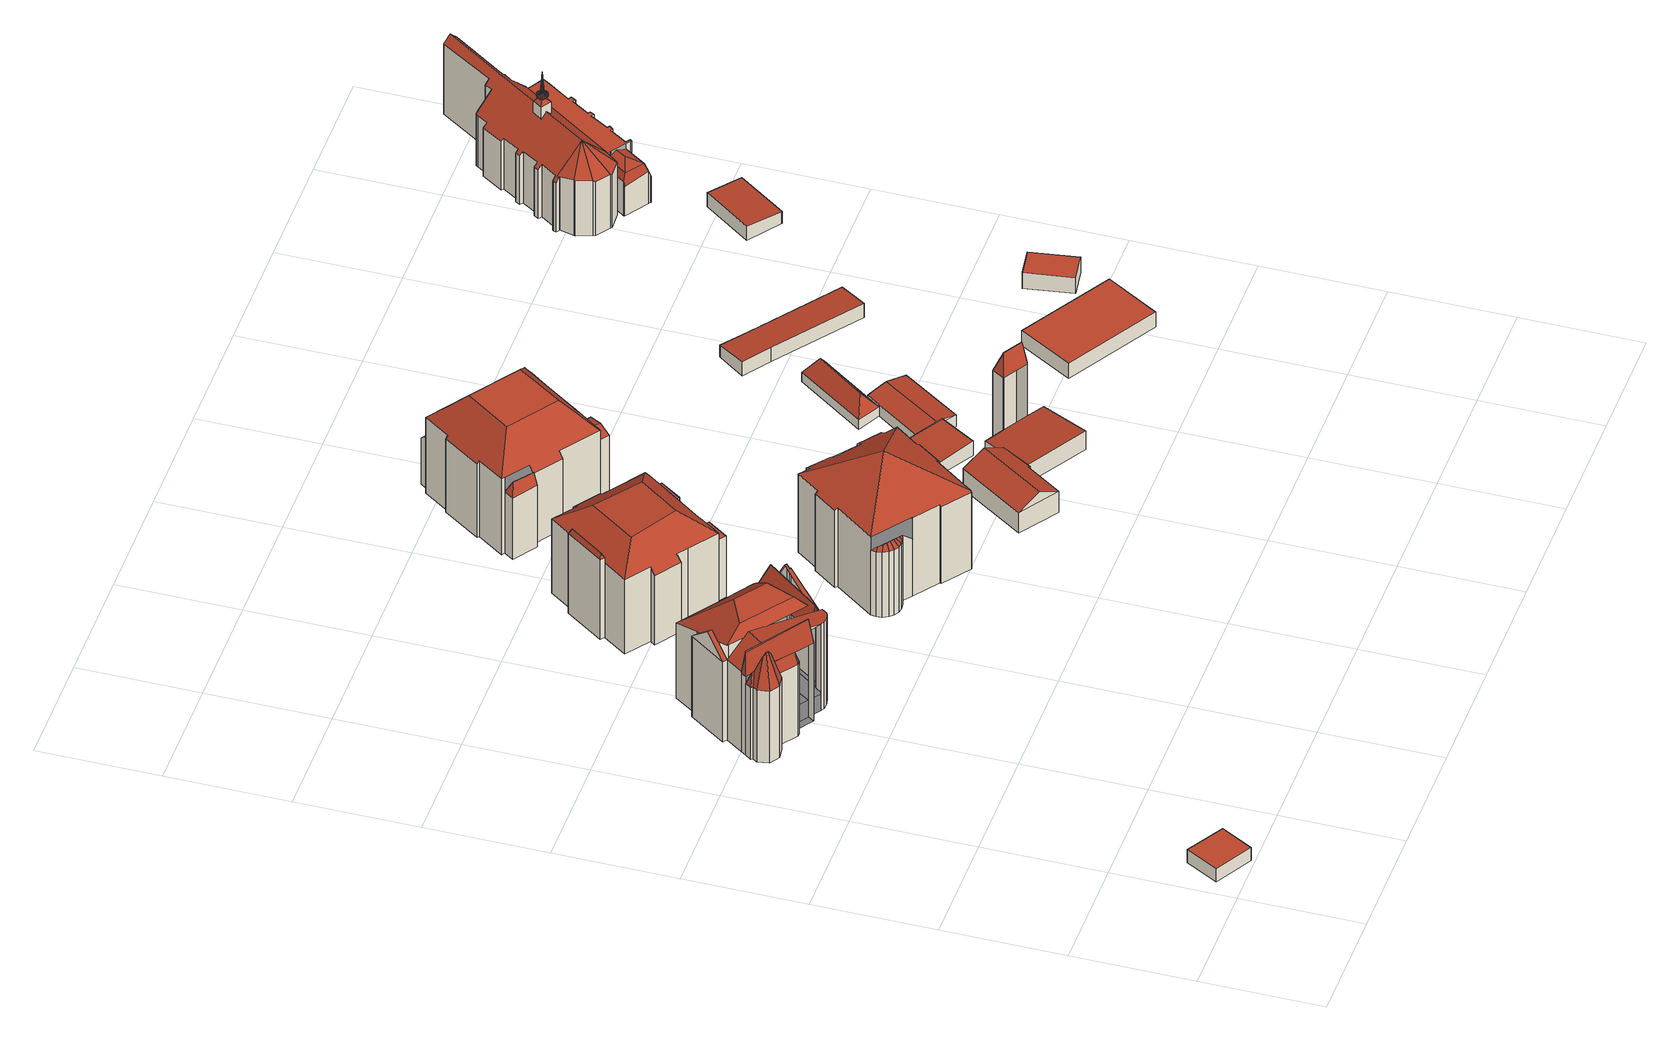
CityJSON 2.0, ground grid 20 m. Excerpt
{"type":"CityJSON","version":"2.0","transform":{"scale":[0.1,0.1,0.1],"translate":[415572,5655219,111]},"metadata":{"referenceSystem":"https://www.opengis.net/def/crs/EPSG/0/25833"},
"CityObjects":{
"building1":{"type":"Building","attributes":{"Dachtyp_tdc":"tdcPolyFlatRoof","Gemeindeschluessel":14612000,"Dachneigung":0,"QualitaetDacherkennung":69,"Geometrietyp2DReferenz":"3000","measuredHeight":2.46,"function":"31001_9998","roofType":"1000"},"geometry":[{"type":"Solid","lod":"2","boundaries":[[[[0,1,2,3]],[[1,4,5,2]],[[4,6,7,5]],[[6,0,3,7]],[[6,4,1,0]],[[3,2,5,7]]]],"semantics":{"surfaces":[{"type":"WallSurface"},{"type":"RoofSurface"},{"type":"GroundSurface"}],"values":[[0,0,0,0,1,2]]}}]},
"building2":{"type":"Building","attributes":{"Gemeindeschluessel":14612000,"Geometrietyp2DReferenz":"3000","function":"31001_9998","roofType":"9999"},"children":["building2-1","building2-2","building2-3","building2-4","building2-5","building2-6","building2-7"]},
"building2-1":{"type":"BuildingPart","attributes":{"Dachtyp_tdc":"tdcFreeFormRoof","Dachneigung":71.28,"QualitaetDacherkennung":22,"Geometrietyp2DReferenz":"3000","measuredHeight":18.22,"roofType":"5000"},"parents":["building2"],"geometry":[{"type":"MultiSurface","lod":"2","boundaries":[[[8,9,10,11]],[[12,13,14,15,16]],[[17,18,9,8,19,20,13,21]],[[21,13,12]],[[12,22,23,17,21]],[[15,24,11,10,25,16]]],"semantics":{"surfaces":[{"type":"WallSurface"},{"type":"RoofSurface"},{"type":"GroundSurface"}],"values":[0,0,1,1,1,2]}}]},
"building2-2":{"type":"BuildingPart","attributes":{"Dachtyp_tdc":"tdcFreeFormRoof","Dachneigung":73.09,"QualitaetDacherkennung":12,"Geometrietyp2DReferenz":"3000","measuredHeight":19.66,"roofType":"5000"},"parents":["building2"],"geometry":[{"type":"MultiSurface","lod":"2","boundaries":[[[26,27,28,29]],[[30,26,29,31]],[[32,30,31,33]],[[34,35,36,37,38,39,40,41,42,43,44]],[[29,28,35,34]],[[28,45,36,35]],[[45,46,37,36]],[[47,48,39,38]],[[48,49,40,39]],[[49,50,41,40]],[[50,51,42,41]],[[51,33,43,42]],[[33,31,44,43]],[[31,29,34,44]],[[52,32,33,51]],[[53,52,51,50]],[[54,53,50,49]],[[55,54,49,48]],[[55,48,47]],[[56,27,26,30,32,52,53,54,55,47,46]],[[56,46,45]],[[45,28,27,56]]],"semantics":{"surfaces":[{"type":"RoofSurface"},{"type":"GroundSurface"},{"type":"WallSurface"}],"values":[0,0,0,1,2,2,2,2,2,2,2,2,2,2,0,0,0,0,0,0,0,0]}}]},
"building2-3":{"type":"BuildingPart","attributes":{"Dachtyp_tdc":"tdcCutTentRoof","Dachneigung":41.56,"QualitaetDacherkennung":35,"Geometrietyp2DReferenz":"3000","measuredHeight":19.73,"roofType":"9999"},"parents":["building2"],"geometry":[{"type":"MultiSurface","lod":"2","boundaries":[[[57,58,59,60]],[[58,61,62,59]],[[61,63,12,16,62]],[[64,65,66,67,68]],[[65,57,60,66]],[[63,61,58,57,65,69,70]],[[71,63,70,72]],[[73,74,75,71,72,76]],[[65,64,77,78,73,76,69]],[[76,72,70,69]],[[60,59,62,16,25,79,67,66]]],"semantics":{"surfaces":[{"type":"WallSurface"},{"type":"RoofSurface"},{"type":"GroundSurface"}],"values":[0,0,0,0,0,1,1,1,1,1,2]}}]},
"building2-4":{"type":"BuildingPart","attributes":{"Dachtyp_tdc":"tdcGableRoof","Dachneigung":42.81,"QualitaetDacherkennung":23,"Geometrietyp2DReferenz":"3000","measuredHeight":18.8,"roofType":"3100"},"parents":["building2"],"geometry":[{"type":"MultiSurface","lod":"2","boundaries":[[[80,81,82]],[[68,80,82,83,77]],[[81,84,78,83,82]],[[85,67,79,86]],[[80,68,67,85]],[[84,81,86,79]],[[81,80,85,86]]],"semantics":{"surfaces":[{"type":"WallSurface"},{"type":"RoofSurface"},{"type":"GroundSurface"}],"values":[0,1,1,2,0,0,0]}}]},
"building2-5":{"type":"BuildingPart","attributes":{"Dachtyp_tdc":"tdcGableRoof","Dachneigung":29.14,"QualitaetDacherkennung":8,"Geometrietyp2DReferenz":"3000","measuredHeight":18.37,"roofType":"3100"},"parents":["building2"],"geometry":[{"type":"MultiSurface","lod":"2","boundaries":[[[87,88,8,11,89]],[[14,90,91,15]],[[90,92,93,91]],[[92,94,95,93]],[[94,96,97,95]],[[96,87,89,97]],[[92,90,14,20,98]],[[98,88,87,96,94,92]],[[89,11,24,15,91,93,95,97]]],"semantics":{"surfaces":[{"type":"WallSurface"},{"type":"RoofSurface"},{"type":"GroundSurface"}],"values":[0,0,0,0,0,0,1,1,2]}}]},
"building2-6":{"type":"BuildingPart","attributes":{"Dachtyp_tdc":"tdcFreeFormRoof","Dachneigung":11.21,"QualitaetDacherkennung":26,"Geometrietyp2DReferenz":"3000","measuredHeight":18.93,"roofType":"5000"},"parents":["building2"],"geometry":[{"type":"MultiSurface","lod":"2","boundaries":[[[99,84,79,100,101]],[[102,103,104,10,9]],[[103,105,106,104]],[[105,107,108,106]],[[107,109,110,108]],[[109,111,112,110]],[[105,103,102,113,75,114,115,111,109,107]],[[115,114,74,84,99]],[[99,111,115]],[[100,79,25,10,104,106,108,110,112,116]]],"semantics":{"surfaces":[{"type":"WallSurface"},{"type":"RoofSurface"},{"type":"GroundSurface"}],"values":[0,0,0,0,0,0,1,1,0,2]}}]},
"building2-7":{"type":"BuildingPart","attributes":{"Dachtyp_tdc":"tdcFreeFormRoof","Dachneigung":82.43,"QualitaetDacherkennung":26,"Geometrietyp2DReferenz":"3000","measuredHeight":19.59,"roofType":"5000"},"parents":["building2"],"geometry":[{"type":"MultiSurface","lod":"2","boundaries":[[[117,118,119,116]],[[120,118,117]],[[121,120,117,101]],[[121,101,122]],[[120,121,122,118]],[[37,100,116,119,38]],[[122,101,100,37,46]]],"semantics":{"surfaces":[{"type":"WallSurface"},{"type":"RoofSurface"},{"type":"GroundSurface"}],"values":[0,1,1,1,1,2,0]}}]},
"building3":{"type":"Building","attributes":{"Gemeindeschluessel":14612000,"Geometrietyp2DReferenz":"3000","function":"31001_9998","roofType":"9999"},"children":["building3-1","building3-2","building3-3","building3-4"]},
"building3-1":{"type":"BuildingPart","attributes":{"Dachtyp_tdc":"tdcFreeFormRoof","Dachneigung":62.7,"QualitaetDacherkennung":25,"Geometrietyp2DReferenz":"3000","measuredHeight":16.19,"roofType":"5000"},"parents":["building3"],"geometry":[{"type":"MultiSurface","lod":"2","boundaries":[[[123,124,125,126,127]],[[124,128,129,125]],[[128,130,131,129]],[[130,132,131]],[[133,130,128]],[[134,133,128,124]],[[134,124,123]],[[133,134,123,130]],[[126,125,129,131]]],"semantics":{"surfaces":[{"type":"WallSurface"},{"type":"RoofSurface"},{"type":"GroundSurface"}],"values":[0,0,0,0,1,1,1,1,2]}}]},
"building3-2":{"type":"BuildingPart","attributes":{"Dachtyp_tdc":"tdcCutTentRoof","Dachneigung":38.36,"QualitaetDacherkennung":47,"Geometrietyp2DReferenz":"3000","measuredHeight":18.48,"roofType":"9999"},"parents":["building3"],"geometry":[{"type":"MultiSurface","lod":"2","boundaries":[[[135,136,137,138]],[[136,139,140,137]],[[139,141,142,140]],[[141,127,126,142]],[[132,143,144,131]],[[143,145,146,144]],[[145,147,148,146]],[[147,149,150,148]],[[149,151,152,150]],[[151,153,154,152]],[[153,155,156,154]],[[155,157,158,159,156]],[[160,161,162]],[[160,163,164,165,161]],[[166,167,168]],[[166,169,170,167]],[[169,171,172,170]],[[171,173,174,172]],[[173,135,138,174]],[[143,132,127,141,175,176]],[[155,153,151,149,147,145,143,176,177]],[[169,166,163,160,157,155,177,178]],[[141,139,136,135,173,171,169,178,175]],[[178,177,176,175]],[[138,137,140,142,126,131,144,146,148,150,152,154,156,159,161,165,167,170,172,174]]],"semantics":{"surfaces":[{"type":"WallSurface"},{"type":"RoofSurface"},{"type":"GroundSurface"}],"values":[0,0,0,0,0,0,0,0,0,0,0,0,0,0,0,0,0,0,0,1,1,1,1,1,2]}}]},
"building3-3":{"type":"BuildingPart","attributes":{"Dachtyp_tdc":"tdcPolyFlatRoof","Dachneigung":0,"QualitaetDacherkennung":52,"Geometrietyp2DReferenz":"3000","measuredHeight":11.71,"roofType":"1000"},"parents":["building3"],"geometry":[{"type":"MultiSurface","lod":"2","boundaries":[[[164,179,180,165]],[[179,181,182,180]],[[181,168,167,182]],[[168,181,179,164]],[[165,180,182,167]]],"semantics":{"surfaces":[{"type":"WallSurface"},{"type":"RoofSurface"},{"type":"GroundSurface"}],"values":[0,0,0,1,2]}}]},
"building3-4":{"type":"BuildingPart","attributes":{"Dachtyp_tdc":"tdcPolyFlatRoof","Dachneigung":0,"QualitaetDacherkennung":36,"Geometrietyp2DReferenz":"3000","measuredHeight":11.7,"roofType":"1000"},"parents":["building3"],"geometry":[{"type":"MultiSurface","lod":"2","boundaries":[[[158,183,184,159]],[[183,185,186,184]],[[185,162,161,186]],[[162,185,183,158]],[[159,184,186,161]]],"semantics":{"surfaces":[{"type":"WallSurface"},{"type":"RoofSurface"},{"type":"GroundSurface"}],"values":[0,0,0,1,2]}}]},
"building4":{"type":"Building","attributes":{"Gemeindeschluessel":14612000,"Geometrietyp2DReferenz":"3000","function":"31001_9998","roofType":"9999"},"children":["building4-1","building4-2"]},
"building4-1":{"type":"BuildingPart","attributes":{"Dachtyp_tdc":"tdcTentRoof","Dachneigung":33.23,"QualitaetDacherkennung":65,"Geometrietyp2DReferenz":"3000","measuredHeight":21.01,"roofType":"3500"},"parents":["building4"],"geometry":[{"type":"MultiSurface","lod":"2","boundaries":[[[187,188,189,190,191]],[[192,193,194,195,196]],[[193,197,198,194]],[[197,199,200,198]],[[199,201,202,200]],[[201,203,204,202]],[[203,205,206,204]],[[205,207,208,206]],[[207,209,210,208]],[[209,211,212,210]],[[211,213,214,212]],[[213,215,216,214]],[[215,217,218,216]],[[217,219,220,218]],[[219,221,222,220]],[[221,223,224,222]],[[223,225,226,224]],[[225,227,228,226]],[[227,229,230,228]],[[229,231,232,230]],[[231,233,234,232]],[[233,235,236,234]],[[235,187,191,236]],[[203,201,199,197,193,192,237]],[[221,219,217,215,213,211,209,207,205,203,237]],[[231,229,227,225,223,221,237]],[[192,238,188,187,235,233,231,237]],[[191,190,239,240,195,194,198,200,202,204,206,208,210,212,214,216,218,220,222,224,226,228,230,232,234,236]]],"semantics":{"surfaces":[{"type":"WallSurface"},{"type":"RoofSurface"},{"type":"GroundSurface"}],"values":[0,0,0,0,0,0,0,0,0,0,0,0,0,0,0,0,0,0,0,0,0,0,0,1,1,1,1,2]}}]},
"building4-2":{"type":"BuildingPart","attributes":{"Dachtyp_tdc":"tdcFreeFormRoof","Dachneigung":44.2,"QualitaetDacherkennung":10,"Geometrietyp2DReferenz":"3000","measuredHeight":13.47,"roofType":"5000"},"parents":["building4"],"geometry":[{"type":"MultiSurface","lod":"2","boundaries":[[[189,241,242,190]],[[241,243,244,242]],[[243,245,246,244]],[[245,247,248,246]],[[247,249,250,248]],[[249,251,252,250]],[[251,253,254,252]],[[253,255,256,254]],[[255,196,195,256]],[[245,243,257,258]],[[243,241,189,259,260,257]],[[260,196,261,262,263,264,265,258,257]],[[190,242,244,246,248,250,252,254,256,195,240,239]],[[196,255,261]],[[255,253,262,261]],[[253,251,263,262]],[[251,249,264,263]],[[249,247,265,264]],[[247,245,258,265]]],"semantics":{"surfaces":[{"type":"WallSurface"},{"type":"RoofSurface"},{"type":"GroundSurface"}],"values":[0,0,0,0,0,0,0,0,0,1,1,1,2,1,1,1,1,1,1]}}]},
"building5":{"type":"Building","attributes":{"Dachtyp_tdc":"tdcFreeFormRoof","Gemeindeschluessel":14612000,"Dachneigung":25.27,"QualitaetDacherkennung":88,"Geometrietyp2DReferenz":"3000","measuredHeight":5.79,"function":"31001_9998","roofType":"5000"},"geometry":[{"type":"Solid","lod":"2","boundaries":[[[[266,267,268,269]],[[267,270,271,268]],[[270,272,273,271]],[[272,274,275,273]],[[276,277,278,274]],[[266,279,277,276,272,270,267]],[[279,278,277]],[[274,278,280,275]],[[278,279,281,280]],[[279,266,269,281]],[[274,272,276]],[[275,280,281,269,268,271,273]]]],"semantics":{"surfaces":[{"type":"WallSurface"},{"type":"RoofSurface"},{"type":"GroundSurface"}],"values":[[0,0,0,0,1,1,0,0,0,0,0,2]]}}]},
"building6":{"type":"Building","attributes":{"Gemeindeschluessel":14612000,"Geometrietyp2DReferenz":"3000","function":"31001_9998","roofType":"9999"},"children":["building6-1","building6-2","building6-3","building6-4"]},
"building6-1":{"type":"BuildingPart","attributes":{"Dachtyp_tdc":"tdcGableRoof","Dachneigung":11.79,"QualitaetDacherkennung":20,"Geometrietyp2DReferenz":"3000","measuredHeight":12.87,"roofType":"3100"},"parents":["building6"],"geometry":[{"type":"MultiSurface","lod":"2","boundaries":[[[282,283,284,285]],[[283,286,287,284]],[[286,288,289,287]],[[286,283,290]],[[283,282,291,290]],[[288,286,290,291]],[[285,284,287,289]]],"semantics":{"surfaces":[{"type":"WallSurface"},{"type":"RoofSurface"},{"type":"GroundSurface"}],"values":[0,0,0,0,1,1,2]}}]},
"building6-2":{"type":"BuildingPart","attributes":{"Dachtyp_tdc":"tdcFreeFormRoof","Dachneigung":40.33,"QualitaetDacherkennung":6,"Geometrietyp2DReferenz":"3000","measuredHeight":9.63,"roofType":"5000"},"parents":["building6"],"geometry":[{"type":"MultiSurface","lod":"2","boundaries":[[[292,293,294,295]],[[293,296,297,294]],[[296,298,299,297]],[[298,300,301,299]],[[300,302,303,301]],[[302,304,305,303]],[[306,292,295,307]],[[308,304,302,300,298,296,309]],[[296,293,292,309]],[[292,306,308,309]],[[295,294,297,299,301,303,305,310,307]]],"semantics":{"surfaces":[{"type":"WallSurface"},{"type":"RoofSurface"},{"type":"GroundSurface"}],"values":[0,0,0,0,0,0,0,1,1,1,2]}}]},
"building6-3":{"type":"BuildingPart","attributes":{"Dachtyp_tdc":"tdcCutTentRoof","Dachneigung":49.09,"QualitaetDacherkennung":57,"Geometrietyp2DReferenz":"3000","measuredHeight":19.51,"roofType":"9999"},"parents":["building6"],"geometry":[{"type":"MultiSurface","lod":"2","boundaries":[[[311,312,313,314]],[[312,315,316,313]],[[315,317,307,316]],[[317,306,307]],[[318,319,303,305,304]],[[319,320,321,303]],[[320,322,323,321]],[[322,324,325,323]],[[324,326,327,325]],[[326,328,329,327]],[[328,330,331,329]],[[330,332,333,331]],[[332,334,285,333]],[[334,282,285]],[[335,336,337,289,288]],[[336,338,339,337]],[[338,340,341,339]],[[342,343,344,345,346]],[[347,348,349]],[[347,350,351,348]],[[350,352,353,351]],[[352,354,355,353]],[[354,311,314,355]],[[322,320,319,318,317,315,356,357]],[[338,336,335,334,332,330,328,326,324,322,357,358]],[[350,347,359,360,343,342,340,338,358,361]],[[315,312,311,354,352,350,361,356]],[[361,358,357,356]],[[314,313,316,307,310,305,303,321,323,325,327,329,331,333,285,289,337,339,341,346,345,362,348,351,353,355]],[[340,342,346,341]]],"semantics":{"surfaces":[{"type":"WallSurface"},{"type":"RoofSurface"},{"type":"GroundSurface"}],"values":[0,0,0,0,0,0,0,0,0,0,0,0,0,0,0,0,0,0,0,0,0,0,0,1,1,1,1,1,2,0]}}]},
"building6-4":{"type":"BuildingPart","attributes":{"Dachtyp_tdc":"tdcFreeFormRoof","Dachneigung":66.08,"QualitaetDacherkennung":11,"Geometrietyp2DReferenz":"3000","measuredHeight":13.8,"roofType":"5000"},"parents":["building6"],"geometry":[{"type":"MultiSurface","lod":"2","boundaries":[[[363,364,365,366]],[[364,349,348,365]],[[367,368,360,369,349]],[[367,349,364]],[[368,367,364,363]],[[366,365,348,362,345]]],"semantics":{"surfaces":[{"type":"WallSurface"},{"type":"RoofSurface"},{"type":"GroundSurface"}],"values":[0,0,1,1,1,2]}}]},
"building7":{"type":"Building","attributes":{"Dachtyp_tdc":"tdcPolyFlatRoof","Gemeindeschluessel":14612000,"Dachneigung":3.98,"QualitaetDacherkennung":77,"Geometrietyp2DReferenz":"3000","measuredHeight":2.83,"function":"31001_9998","roofType":"2100"},"geometry":[{"type":"Solid","lod":"2","boundaries":[[[[370,371,372,373]],[[371,374,375,372]],[[374,376,377,375]],[[376,378,379,377]],[[378,370,373,379]],[[378,376,374,371,370]],[[373,372,375,377,379]]]],"semantics":{"surfaces":[{"type":"WallSurface"},{"type":"RoofSurface"},{"type":"GroundSurface"}],"values":[[0,0,0,0,0,1,2]]}}]},
"building8":{"type":"Building","attributes":{"Gemeindeschluessel":14612000,"Geometrietyp2DReferenz":"3000","function":"31001_9998","roofType":"9999"},"children":["building8-1","building8-2"]},
"building8-1":{"type":"BuildingPart","attributes":{"Dachtyp_tdc":"tdcPolyFlatRoof","Dachneigung":5.05,"QualitaetDacherkennung":53,"Geometrietyp2DReferenz":"3000","measuredHeight":3.52,"roofType":"2100"},"parents":["building8"],"geometry":[{"type":"MultiSurface","lod":"2","boundaries":[[[380,381,382,383]],[[381,384,385,382]],[[384,386,387,385]],[[386,388,389,387]],[[388,390,391,389]],[[392,393,394,395]],[[393,380,383,394]],[[393,392,396,390,388,386,384,381,380]],[[383,382,385,387,389,391,397,395,394]],[[396,392,395,397]]],"semantics":{"surfaces":[{"type":"WallSurface"},{"type":"RoofSurface"},{"type":"GroundSurface"}],"values":[0,0,0,0,0,0,0,1,2,0]}}]},
"building8-2":{"type":"BuildingPart","attributes":{"Dachtyp_tdc":"tdcFreeFormRoof","Dachneigung":71.09,"QualitaetDacherkennung":11,"Geometrietyp2DReferenz":"3000","measuredHeight":16.25,"roofType":"5000"},"parents":["building8"],"geometry":[{"type":"MultiSurface","lod":"2","boundaries":[[[398,399,400,389]],[[399,401,402,400]],[[401,403,397,402]],[[403,396,397]],[[404,398,389,391,390]],[[405,406,401,399]],[[405,399,398,404]],[[406,405,404,403,407]],[[401,406,407,403]],[[389,400,402,397,391]]],"semantics":{"surfaces":[{"type":"WallSurface"},{"type":"RoofSurface"},{"type":"GroundSurface"}],"values":[0,0,0,0,0,1,1,1,0,2]}}]},
"building9":{"type":"Building","attributes":{"Dachtyp_tdc":"tdcFreeFormRoof","Gemeindeschluessel":14612000,"Dachneigung":10.02,"QualitaetDacherkennung":87,"Geometrietyp2DReferenz":"3000","measuredHeight":2.89,"function":"31001_9998","roofType":"5000"},"geometry":[{"type":"Solid","lod":"2","boundaries":[[[[408,409,410,411]],[[409,412,413,410]],[[412,414,415,413]],[[414,416,417,415]],[[416,418,419,417]],[[418,408,411,419]],[[408,418,420,421,422]],[[420,416,414,412,421]],[[416,420,418]],[[409,422,421,412]],[[408,422,409]],[[411,410,413,415,417,419]]]],"semantics":{"surfaces":[{"type":"WallSurface"},{"type":"RoofSurface"},{"type":"GroundSurface"}],"values":[[0,0,0,0,0,0,1,1,0,0,0,2]]}}]},
"building10":{"type":"Building","attributes":{"Dachtyp_tdc":"tdcFreeFormRoof","Gemeindeschluessel":14612000,"Dachneigung":50.84,"QualitaetDacherkennung":14,"Geometrietyp2DReferenz":"3000","measuredHeight":4.54,"function":"31001_9998","roofType":"5000"},"geometry":[{"type":"Solid","lod":"2","boundaries":[[[[423,424,425,426]],[[424,427,428,425]],[[427,429,417,428]],[[429,430,415,417]],[[430,423,426,415]],[[431,432,430,429]],[[433,431,429,427]],[[433,427,424]],[[432,431,433,424,423]],[[432,423,430]],[[426,425,428,417,415]]]],"semantics":{"surfaces":[{"type":"WallSurface"},{"type":"RoofSurface"},{"type":"GroundSurface"}],"values":[[0,0,0,0,0,1,1,1,1,1,2]]}}]},
"building11":{"type":"Building","attributes":{"Dachtyp_tdc":"tdcPolyFlatRoof","Gemeindeschluessel":14612000,"Dachneigung":5.83,"QualitaetDacherkennung":71,"Geometrietyp2DReferenz":"3000","measuredHeight":2.75,"function":"31001_9998","roofType":"2100"},"geometry":[{"type":"Solid","lod":"2","boundaries":[[[[434,435,436,437]],[[435,438,439,436]],[[438,440,441,439]],[[440,442,443,441]],[[442,444,445,443]],[[444,446,447,445]],[[446,434,437,447]],[[446,444,442,440,438,435,434]],[[437,436,439,441,443,445,447]]]],"semantics":{"surfaces":[{"type":"WallSurface"},{"type":"RoofSurface"},{"type":"GroundSurface"}],"values":[[0,0,0,0,0,0,0,1,2]]}}]},
"building12":{"type":"Building","attributes":{"Dachtyp_tdc":"tdcPolyFlatRoof","Gemeindeschluessel":14612000,"Dachneigung":0,"QualitaetDacherkennung":64,"Geometrietyp2DReferenz":"3000","measuredHeight":2.85,"function":"31001_9998","roofType":"1000"},"geometry":[{"type":"Solid","lod":"2","boundaries":[[[[448,449,450,451]],[[449,452,453,450]],[[452,454,455,453]],[[454,448,451,455]],[[454,452,449,448]],[[451,450,453,455]]]],"semantics":{"surfaces":[{"type":"WallSurface"},{"type":"RoofSurface"},{"type":"GroundSurface"}],"values":[[0,0,0,0,1,2]]}}]},
"building13":{"type":"Building","attributes":{"Dachtyp_tdc":"tdcPolyFlatRoof","Gemeindeschluessel":14612000,"Dachneigung":0,"QualitaetDacherkennung":90,"Geometrietyp2DReferenz":"3000","measuredHeight":3,"function":"31001_9998","roofType":"1000"},"geometry":[{"type":"Solid","lod":"2","boundaries":[[[[456,457,458,459]],[[457,460,461,458]],[[460,462,463,461]],[[462,456,459,463]],[[462,460,457,456]],[[459,458,461,463]]]],"semantics":{"surfaces":[{"type":"WallSurface"},{"type":"RoofSurface"},{"type":"GroundSurface"}],"values":[[0,0,0,0,1,2]]}}]},
"building14":{"type":"Building","attributes":{"Dachtyp_tdc":"tdcPolyFlatRoof","Gemeindeschluessel":14612000,"Dachneigung":3.27,"QualitaetDacherkennung":69,"Geometrietyp2DReferenz":"3000","measuredHeight":2.64,"function":"31001_9998","roofType":"2100"},"geometry":[{"type":"Solid","lod":"2","boundaries":[[[[464,465,466,467]],[[465,468,469,466]],[[468,470,471,469]],[[470,472,473,471]],[[472,464,467,473]],[[472,470,468,465,464]],[[467,466,469,471,473]]]],"semantics":{"surfaces":[{"type":"WallSurface"},{"type":"RoofSurface"},{"type":"GroundSurface"}],"values":[[0,0,0,0,0,1,2]]}}]},
"building15":{"type":"Building","attributes":{"name":"Mariä Himmelfahrt","Gemeindeschluessel":14612000,"QualitaetDacherkennung":100,"Geometrietyp2DReferenz":"3000","function":"31001_3041","roofType":"9999"},"children":["building15-1","building15-2","building15-3","building15-4","building15-5","building15-6"]},
"building15-1":{"type":"BuildingPart","attributes":{"Dachtyp_tdc":"tdcFreeFormRoof","Dachneigung":86.02,"QualitaetDacherkennung":100,"Geometrietyp2DReferenz":"3000","measuredHeight":4.97,"roofType":"5000"},"parents":["building15"],"geometry":[{"type":"Solid","lod":"2","boundaries":[[[[474,475,476,477]],[[475,478,479,476]],[[478,480,481,479]],[[480,482,483,481]],[[482,484,485,483]],[[484,486,487,485]],[[486,488,489,487]],[[488,490,491,489]],[[490,492,493,491]],[[492,494,495,493]],[[494,496,497,495]],[[496,498,499,497]],[[498,500,501,499]],[[500,502,503,501]],[[502,504,505,503]],[[504,506,507,505]],[[506,508,509,507]],[[508,474,477,509]],[[510,511,512]],[[510,512,513]],[[510,513,514]],[[510,514,515]],[[510,515,516]],[[510,516,517]],[[510,517,518]],[[510,518,519]],[[510,519,520]],[[510,520,521]],[[510,521,522]],[[510,522,523]],[[510,523,524]],[[510,524,525]],[[510,525,526]],[[510,526,527]],[[510,527,511]],[[511,528,529,512]],[[529,530,512]],[[512,530,531,513]],[[513,531,532,514]],[[514,532,533,515]],[[515,533,534,516]],[[516,534,535,517]],[[517,535,536,518]],[[518,536,537,519]],[[519,537,538,520]],[[520,538,539,521]],[[521,539,540,522]],[[522,540,541,523]],[[523,541,542,524]],[[524,542,543,525]],[[525,543,544,526]],[[526,544,545,527]],[[527,545,528,511]],[[528,546,547,529]],[[529,547,548,530]],[[530,548,549,531]],[[531,549,550,532]],[[532,550,551,533]],[[533,551,552,534]],[[534,552,553,535]],[[535,553,554,536]],[[536,554,555,537]],[[537,555,556,538]],[[538,556,557,539]],[[539,557,558,540]],[[540,558,559,541]],[[541,559,560,542]],[[542,560,561,543]],[[543,561,562,544]],[[544,562,563,545]],[[545,563,546,528]],[[546,564,565,547]],[[547,565,566,548]],[[548,566,567,549]],[[549,567,568,550]],[[550,568,569,551]],[[551,569,570,552]],[[552,570,571,553]],[[553,571,572,554]],[[554,572,573,555]],[[555,573,574,556]],[[556,574,575,557]],[[557,575,576,558]],[[558,576,577,559]],[[559,577,578,560]],[[560,578,579,561]],[[561,579,580,562]],[[562,580,581,563]],[[563,581,564,546]],[[564,582,583,565]],[[565,583,584,566]],[[566,584,585,567]],[[567,585,586,568]],[[568,586,587,569]],[[569,587,588,570]],[[570,588,589,571]],[[571,589,590,572]],[[572,590,591,573]],[[573,591,592,574]],[[574,592,593,575]],[[575,593,594,576]],[[576,594,595,577]],[[577,595,596,578]],[[578,596,597,579]],[[579,597,598,580]],[[580,598,599,581]],[[581,599,582,564]],[[582,600,601,583]],[[583,601,602,584]],[[584,602,603,585]],[[585,603,604,586]],[[586,604,605,587]],[[587,605,606,588]],[[588,606,607,589]],[[589,607,608,590]],[[590,608,609,591]],[[591,609,610,592]],[[592,610,611,593]],[[593,611,612,594]],[[594,612,613,595]],[[595,613,614,596]],[[596,614,615,597]],[[597,615,616,598]],[[598,616,617,599]],[[599,617,600,582]],[[600,618,619,601]],[[601,619,620,602]],[[602,620,621,603]],[[603,621,622,604]],[[604,622,623,605]],[[605,623,624,606]],[[606,624,625,607]],[[607,625,626,608]],[[608,626,627,609]],[[609,627,628,610]],[[610,628,629,611]],[[611,629,630,612]],[[612,630,631,613]],[[613,631,632,614]],[[614,632,633,615]],[[615,633,634,616]],[[616,634,635,617]],[[617,635,618,600]],[[618,636,637,619]],[[619,637,638,620]],[[620,638,639,621]],[[621,639,640,622]],[[622,640,641,623]],[[623,641,642,624]],[[624,642,643,625]],[[625,643,644,626]],[[626,644,645,627]],[[627,645,646,628]],[[628,646,647,629]],[[629,647,648,630]],[[630,648,649,631]],[[631,649,650,632]],[[632,650,651,633]],[[633,651,652,634]],[[634,652,653,635]],[[635,653,636,618]],[[636,508,506,637]],[[637,506,504,638]],[[638,504,502,639]],[[639,502,500,640]],[[640,500,498,641]],[[641,498,496,642]],[[642,496,494,643]],[[643,494,492,644]],[[644,492,490,645]],[[645,490,488,646]],[[646,488,486,647]],[[647,486,484,648]],[[648,484,482,649]],[[649,482,480,650]],[[650,480,478,651]],[[651,478,475,652]],[[652,475,474,653]],[[653,474,508,636]],[[477,476,479,481,483,485,487,489,491,493,495,497,499,501,503,505,507,509]]]],"semantics":{"surfaces":[{"type":"WallSurface"},{"type":"RoofSurface"},{"type":"GroundSurface"}],"values":[[0,0,0,0,0,0,0,0,0,0,0,0,0,0,0,0,0,0,1,1,1,1,1,1,1,1,1,1,1,1,1,1,1,1,1,1,1,1,1,1,1,1,1,1,1,1,1,1,1,1,1,1,1,1,1,1,1,1,1,1,1,1,1,1,1,1,1,1,1,1,1,1,1,1,1,1,1,1,1,1,1,1,1,1,1,1,1,1,1,1,1,1,1,1,1,1,1,1,1,1,1,1,1,1,1,1,1,1,1,1,1,1,1,1,1,1,1,1,1,1,1,1,1,1,1,1,1,1,1,1,1,1,1,1,1,1,1,1,1,1,1,1,1,1,1,1,1,1,1,1,1,1,1,1,1,1,1,1,1,1,1,1,1,1,1,1,1,1,1,1,1,1,1,1,1,1,1,1,1,2]]}}]},
"building15-2":{"type":"BuildingPart","attributes":{"Dachtyp_tdc":"tdcGableRoof","Dachneigung":45.34,"QualitaetDacherkennung":100,"Geometrietyp2DReferenz":"3000","measuredHeight":14.76,"roofType":"3100"},"parents":["building15"],"geometry":[{"type":"MultiSurface","lod":"2","boundaries":[[[654,655,656,657,658]],[[659,660,661,662,663,664,665,666,667,668]],[[668,669,670,671,672,673,674,675,676,677,678,679,680,681,682,683,684,685,686,687,688,689,690,655,654,691,659]],[[656,692,693,694,695,696,697,698,699,700,701,702,703,704,705,706,707,708,709,710,711,712,713,714,715,716,717,718,719,720,721,722,723,724,657]],[[655,690,692,656]],[[690,689,693,692]],[[689,688,694,693]],[[688,687,695,694]],[[687,686,696,695]],[[686,685,697,696]],[[685,684,698,697]],[[684,683,699,698]],[[683,682,700,699]],[[682,681,701,700]],[[681,680,702,701]],[[680,679,703,702]],[[679,678,704,703]],[[678,677,705,704]],[[677,676,706,705]],[[676,675,707,706]],[[675,674,708,707]],[[674,673,709,708]],[[673,672,710,709]],[[672,671,711,710]],[[671,670,712,711]],[[670,669,713,712]],[[669,668,714,713]],[[668,667,715,714]],[[667,666,716,715]],[[666,665,717,716]],[[665,664,718,717]],[[664,663,719,718]],[[663,662,725,726,720,719]]],"semantics":{"surfaces":[{"type":"WallSurface"},{"type":"RoofSurface"},{"type":"GroundSurface"}],"values":[0,1,1,2,0,0,0,0,0,0,0,0,0,0,0,0,0,0,0,0,0,0,0,0,0,0,0,0,0,0,0,0,0]}}]},
"building15-3":{"type":"BuildingPart","attributes":{"Dachtyp_tdc":"tdcPyramidRoof","Dachneigung":46.2,"QualitaetDacherkennung":100,"Geometrietyp2DReferenz":"3000","measuredHeight":3.3,"roofType":"4000"},"parents":["building15"],"geometry":[{"type":"Solid","lod":"2","boundaries":[[[[727,728,729,730]],[[728,731,732,729]],[[731,733,734,732]],[[733,727,730,734]],[[728,727,735]],[[731,728,735]],[[733,731,735]],[[727,733,735]],[[730,729,732,734]]]],"semantics":{"surfaces":[{"type":"WallSurface"},{"type":"RoofSurface"},{"type":"GroundSurface"}],"values":[[0,0,0,0,1,1,1,1,2]]}}]},
"building15-4":{"type":"BuildingPart","attributes":{"Dachtyp_tdc":"tdcTentRoof","Dachneigung":42.98,"QualitaetDacherkennung":100,"Geometrietyp2DReferenz":"3000","measuredHeight":14.76,"roofType":"3500"},"parents":["building15"],"geometry":[{"type":"MultiSurface","lod":"2","boundaries":[[[660,736,737,722]],[[736,738,737]],[[738,739,740,737]],[[739,741,740]],[[741,742,743,740]],[[742,744,745,743]],[[744,746,747,745]],[[746,748,749,747]],[[748,750,751,749]],[[750,752,753,751]],[[752,658,657,753]],[[736,660,659]],[[659,742,741,739,738,736]],[[659,746,744,742]],[[659,750,748,746]],[[659,691,658,752,750]],[[657,724,723,722,737,740,743,745,747,749,751,753]]],"semantics":{"surfaces":[{"type":"WallSurface"},{"type":"RoofSurface"},{"type":"GroundSurface"}],"values":[0,0,0,0,0,0,0,0,0,0,0,1,1,1,1,1,2]}}]},
"building15-5":{"type":"BuildingPart","attributes":{"Dachtyp_tdc":"tdcGambrelHipGambrelRoof","Dachneigung":69.75,"QualitaetDacherkennung":100,"Geometrietyp2DReferenz":"3000","measuredHeight":8.41,"roofType":"9999"},"parents":["building15"],"geometry":[{"type":"MultiSurface","lod":"2","boundaries":[[[754,755,756]],[[754,757,758,755]],[[757,759,760,758]],[[759,761,762,760]],[[761,763,764,762]],[[763,765,766,764]],[[765,767,768,766]],[[767,769,770,768]],[[769,771,772,770]],[[771,773,774,772]],[[761,759,757,754,775,776,777]],[[767,765,763,761,777,778]],[[779,780,773,771,769,767,778]],[[776,781,782,783,777]],[[778,777,783]],[[782,779,778,783]],[[784,785,755,758,760,762,764,766,768,770,772,774,786,787,788,789]]],"semantics":{"surfaces":[{"type":"WallSurface"},{"type":"RoofSurface"},{"type":"GroundSurface"}],"values":[0,0,0,0,0,0,0,0,0,0,1,1,1,1,1,1,2]}}]},
"building15-6":{"type":"BuildingPart","attributes":{"Dachtyp_tdc":"tdcLeanToRoof","Dachneigung":0,"QualitaetDacherkennung":100,"Geometrietyp2DReferenz":"3000","measuredHeight":8.86,"roofType":"2100"},"parents":["building15"],"geometry":[{"type":"MultiSurface","lod":"2","boundaries":[[[725,790,791,726]],[[790,792,793,791]],[[792,794,795,793]],[[794,796,797,795]],[[796,798,799,797]],[[798,800,801,799]],[[800,802,803,801]],[[802,804,805,803]],[[804,806,807,805]],[[806,808,809,807]],[[808,810,811,809]],[[810,812,813,811]],[[812,814,815,813]],[[814,816,817,815]],[[816,818,819,817]],[[818,820,821,819]],[[820,822,823,821]],[[822,824,825,823]],[[824,826,754,756,825]],[[827,828,829,826,824,822,820,818,816,814,812,810,808,806,804,802,800,798,796,794,792,790,725]],[[726,791,793,795,797,799,801,803,805,807,809,811,813,815,817,819,821,823,825,756,830,831,832,833,834,835,836]]],"semantics":{"surfaces":[{"type":"WallSurface"},{"type":"RoofSurface"},{"type":"GroundSurface"}],"values":[0,0,0,0,0,0,0,0,0,0,0,0,0,0,0,0,0,0,0,1,2]}}]}
},
"vertices":[
[102,54,50],[72,1,50],[72,1,25],[102,54,25],[10,36,50],[10,36,25],[40,90,50],[40,90,25],
[265,734,161],[255,721,161],[255,721,23],[265,734,23],[304,838,161],[329,820,161],[329,820,154],[329,820,23],[304,838,23],[244,728,199],[248,725,185],[311,796,161],[327,817,161],[308,817,205],[234,736,161],[240,731,184],[311,796,23],[234,736,23],
[93,763,212],[90,775,184],[81,774,161],[76,767,161],[96,758,220],[79,748,161],[99,756,220],[95,737,161],[76,767,23],[81,774,23],[78,777,23],[86,787,23],[162,734,23],[157,726,23],[151,726,23],[120,748,23],[114,740,23],[95,737,23],[79,748,23],[78,777,161],[86,787,161],[162,734,161],[157,726,161],[151,726,161],[120,748,161],[114,740,161],[105,754,212],[118,757,182],[153,732,181],[154,732,180],[87,778,183],
[261,868,168],[263,872,163],[263,872,23],[261,868,23],[307,842,163],[307,842,23],[304,838,168],[154,884,183],[181,924,168],[181,924,23],[154,884,23],[154,884,178],[198,840,220],[249,804,220],[234,736,205],[230,757,220],[111,823,205],[136,805,205],[173,779,205],[148,815,220],[148,877,186],[124,842,198],[111,823,23],
[147,889,178],[105,828,177],[126,858,211],[132,854,211],[111,823,177],[147,889,23],[105,828,23],
[272,729,164],[265,734,164],[272,729,23],[331,819,154],[331,819,23],[314,794,207],[314,794,23],[310,788,203],[310,788,23],[312,787,203],[312,787,23],[311,796,207],
[92,796,177],[92,796,23],[92,796,174],[255,721,185],[249,712,185],[249,712,23],[245,710,185],[245,710,23],[234,707,187],[234,707,23],[223,708,189],[223,708,23],[217,711,190],[217,711,23],[234,736,190],[143,800,212],[124,774,212],[197,724,23],
[197,724,174],[190,714,174],[190,714,23],[189,722,219],[93,789,217],[86,787,174],
[280,1065,179],[273,1070,179],[273,1070,26],[280,1065,26],[280,1065,169],[318,1133,179],[318,1133,26],[325,1128,179],[325,1128,26],[325,1128,169],[319,1127,188],[279,1071,188],
[326,961,159],[285,989,159],[285,989,26],[326,961,26],[291,997,169],[291,997,26],[252,1025,169],[252,1025,26],[354,1170,169],[354,1170,26],[393,1142,169],[393,1142,26],[398,1150,162],[398,1150,26],[438,1122,162],[438,1122,26],[432,1114,169],[432,1114,26],[447,1104,169],[447,1104,26],[497,1069,169],[497,1069,26],[492,1062,169],[492,1062,143],[492,1062,26],[467,1026,169],[467,1026,26],[467,1026,143],[426,969,169],[426,969,143],[426,969,26],[402,934,169],[402,934,26],[402,934,143],[395,924,169],[395,924,26],[348,957,169],[348,957,26],[331,969,169],[331,969,26],[306,1032,206],[359,1108,206],[428,1053,210],[380,985,210],
[446,955,143],[446,955,26],[422,921,143],[422,921,26],
[511,1048,143],[511,1048,26],[486,1013,143],[486,1013,26],
[548,630,174],[508,659,174],[508,659,133],[508,659,24],[548,630,24],[447,705,175],[496,771,175],[496,771,24],[447,705,24],[447,705,149],[492,775,171],[492,775,24],[521,814,171],[521,814,24],[525,811,175],[525,811,24],[554,850,175],[554,850,24],[571,837,175],[571,837,24],[577,845,169],[577,845,24],[612,819,168],[612,819,24],[607,812,175],[607,812,24],[647,782,175],[647,782,24],[653,790,168],[653,790,24],[689,764,168],[689,764,24],[683,756,174],[683,756,24],[701,743,174],[701,743,24],[672,704,174],[672,704,24],[676,701,171],[676,701,24],[647,661,171],[647,661,24],[644,664,174],[644,664,24],[594,596,174],[594,596,24],[592,594,172],[592,594,24],[547,627,172],[547,627,24],[574,724,234],[509,659,175],[509,659,24],[493,671,24],
[493,670,149],[493,670,24],[484,667,149],[484,667,24],[475,666,149],[475,666,24],[466,667,149],[466,667,24],[458,672,149],[458,672,24],[452,678,149],[452,678,24],[447,687,149],[447,687,24],[446,696,149],[446,696,24],[483,672,154],[475,674,157],[509,659,132],[493,671,149],[451,696,154],[455,689,156],[459,684,158],[464,680,159],[469,676,158],
[801,572,64],[798,567,64],[798,567,25],[801,572,25],[795,569,65],[795,569,25],[754,509,65],[754,509,25],[691,552,64],[691,552,25],[724,529,83],[797,638,83],[764,660,64],[827,618,65],[764,660,25],[827,618,25],
[603,1205,146],[621,1192,146],[621,1192,22],[603,1205,22],[595,1155,141],[595,1155,22],[576,1168,141],[576,1168,22],[607,1173,151],[589,1186,151],
[536,1422,119],[542,1430,110],[542,1430,22],[536,1422,22],[577,1406,110],[577,1406,22],[571,1397,110],[571,1397,22],[606,1372,74],[606,1372,22],[601,1365,74],[601,1365,22],[601,1364,74],[601,1364,22],[530,1413,110],[530,1413,22],[565,1389,110],[563,1403,119],[565,1389,22],
[491,1376,162],[494,1374,167],[494,1374,22],[491,1376,22],[524,1417,167],[524,1417,22],[530,1413,167],[601,1364,166],[601,1365,165],[659,1325,166],[659,1325,22],[678,1312,166],[678,1312,22],[680,1310,162],[680,1310,22],[674,1300,162],[674,1300,22],[650,1266,162],[650,1266,22],[613,1213,162],[613,1213,22],[610,1215,167],[610,1215,22],[603,1205,167],[576,1168,167],[577,1168,167],[577,1168,22],[572,1162,167],[572,1162,22],[509,1206,167],[509,1206,22],[504,1199,157],[459,1230,158],[459,1230,140],[459,1230,22],[504,1199,22],[426,1265,168],[426,1265,22],[426,1265,140],[421,1268,168],[421,1268,22],[451,1312,168],[451,1312,22],[448,1314,163],[448,1314,22],[534,1354,217],[614,1299,217],[561,1223,218],[464,1238,168],[459,1231,158],[481,1279,218],[464,1238,22],
[454,1223,140],[415,1249,140],[415,1249,22],[454,1223,22],[428,1252,161],[459,1230,160],[464,1238,140],
[779,705,49],[818,766,49],[818,766,26],[779,705,26],[835,755,50],[835,755,26],[876,727,54],[876,727,26],[840,668,54],[840,668,26],
[801,572,63],[827,618,58],[827,618,28],[801,572,28],[824,619,58],[824,619,28],[844,651,55],[844,651,28],[877,633,55],[877,633,28],[877,632,55],[877,632,28],[946,592,55],[901,513,63],[901,513,28],[946,592,28],[918,609,55],[918,609,28],
[877,633,155],[889,653,155],[889,653,28],[930,629,155],[930,629,28],[918,609,155],[877,632,155],[893,637,190],[924,619,190],[918,609,158],
[898,712,47],[876,727,47],[876,727,25],[898,712,25],[835,755,47],[835,755,25],[887,828,47],[887,828,25],[903,851,47],[903,851,25],[964,810,47],[964,810,25],[933,831,54],[867,733,54],[876,727,52],
[849,848,43],[929,961,43],[929,961,25],[849,848,25],[965,938,43],[965,938,25],[903,851,43],[887,828,43],[886,863,69],[880,855,69],[937,935,70],
[917,1049,51],[948,1092,46],[948,1092,24],[917,1049,24],[950,1094,46],[950,1094,24],[993,1062,46],[993,1062,24],[1131,961,46],[1131,961,24],[1099,917,51],[1099,917,24],[961,1018,51],[961,1018,24],
[1200,497,57],[1049,585,57],[1049,585,28],[1200,497,28],[1101,674,57],[1101,674,28],[1253,585,57],[1253,585,28],
[1285,639,60],[1237,632,60],[1237,632,30],[1285,639,30],[1225,711,60],[1225,711,30],[1273,718,60],[1273,718,30],
[1218,1135,50],[1275,1214,50],[1275,1214,23],[1218,1135,23],[1328,1177,46],[1328,1177,23],[1271,1097,46],[1271,1097,23],[1270,1097,46],[1270,1097,23],
[1270,1465,177],[1270,1464,177],[1270,1464,176],[1270,1465,176],[1269,1463,177],[1269,1463,176],[1267,1463,177],[1267,1463,176],[1266,1463,177],[1266,1463,176],[1265,1463,177],[1265,1463,176],[1264,1464,177],[1264,1464,176],[1263,1465,177],[1263,1465,176],[1263,1467,177],[1263,1467,176],[1263,1468,177],[1263,1468,176],[1264,1469,177],[1264,1469,176],[1265,1470,177],[1265,1470,176],[1266,1470,177],[1266,1470,176],[1267,1470,177],[1267,1470,176],[1269,1470,177],[1269,1470,176],[1270,1469,177],[1270,1469,176],[1270,1468,177],[1270,1468,176],[1270,1467,177],[1270,1467,176],[1267,1467,226],[1269,1467,188],[1269,1468,188],[1268,1469,188],[1267,1469,188],[1266,1469,188],[1265,1469,188],[1265,1468,188],[1264,1468,188],[1264,1467,188],[1264,1466,188],[1265,1465,188],[1265,1464,188],[1266,1464,188],[1267,1464,188],[1268,1464,188],[1269,1465,188],[1269,1466,188],[1272,1467,188],[1271,1468,188],[1271,1470,188],[1269,1471,188],[1268,1472,188],[1266,1472,188],[1264,1471,188],[1263,1470,188],[1262,1468,188],[1262,1467,188],[1262,1465,188],[1263,1463,188],[1264,1462,188],[1266,1462,188],[1268,1462,188],[1269,1462,188],[1271,1463,188],[1271,1465,188],[1274,1467,186],[1273,1469,186],[1272,1471,186],[1270,1473,186],[1268,1474,186],[1266,1474,186],[1263,1473,186],[1261,1471,186],[1260,1469,186],[1260,1467,186],[1260,1464,186],[1261,1462,186],[1263,1461,186],[1266,1460,186],[1268,1460,186],[1270,1461,186],[1272,1462,186],[1273,1464,186],[1275,1467,185],[1275,1470,185],[1273,1472,185],[1271,1474,185],[1268,1475,185],[1265,1475,185],[1263,1474,185],[1260,1472,185],[1259,1470,185],[1258,1467,185],[1259,1464,185],[1260,1461,185],[1263,1459,185],[1265,1458,185],[1268,1458,185],[1271,1459,185],[1273,1461,185],[1275,1464,185],[1276,1467,183],[1275,1470,183],[1274,1472,183],[1271,1474,183],[1268,1475,183],[1265,1475,183],[1262,1474,183],[1260,1472,183],[1258,1470,183],[1258,1467,183],[1258,1464,183],[1260,1461,183],[1262,1459,183],[1265,1458,183],[1268,1458,183],[1271,1459,183],[1274,1461,183],[1275,1464,183],[1275,1467,181],[1275,1470,181],[1273,1472,181],[1271,1474,181],[1268,1475,181],[1265,1475,181],[1262,1474,181],[1260,1472,181],[1259,1470,181],[1258,1467,181],[1259,1464,181],[1260,1461,181],[1262,1459,181],[1265,1458,181],[1268,1458,181],[1271,1459,181],[1273,1461,181],[1275,1464,181],[1274,1467,179],[1274,1469,179],[1273,1472,179],[1271,1473,179],[1268,1474,179],[1265,1474,179],[1263,1473,179],[1261,1472,179],[1260,1469,179],[1259,1467,179],[1260,1464,179],[1261,1462,179],[1263,1460,179],[1265,1459,179],[1268,1459,179],[1271,1460,179],[1273,1462,179],[1274,1464,179],[1273,1467,178],[1272,1469,178],[1271,1470,178],[1270,1472,178],[1268,1472,178],[1266,1472,178],[1264,1472,178],[1262,1470,178],[1261,1469,178],[1261,1467,178],[1261,1465,178],[1262,1463,178],[1264,1462,178],[1266,1461,178],[1268,1461,178],[1270,1462,178],[1271,1463,178],[1272,1465,178],
[1174,1412,111],[1169,1415,104],[1169,1415,9],[1174,1412,9],[1174,1412,110],[1214,1389,157],[1252,1364,111],[1356,1516,111],[1359,1521,111],[1336,1537,138],[1345,1549,139],[1341,1551,143],[1341,1552,143],[1400,1640,145],[1390,1647,157],[1380,1654,144],[1321,1565,146],[1314,1569,138],[1306,1557,139],[1283,1572,111],[1281,1573,108],[1278,1569,108],[1267,1552,108],[1261,1556,101],[1238,1521,102],[1241,1518,106],[1223,1490,107],[1219,1493,102],[1214,1485,102],[1219,1481,108],[1201,1453,109],[1196,1457,103],[1191,1449,103],[1196,1445,110],[1178,1418,110],[1172,1421,104],[1171,1419,104],[1176,1415,111],[1171,1419,9],[1172,1421,9],[1178,1418,9],[1196,1445,9],[1191,1449,9],[1196,1457,9],[1201,1453,9],[1219,1481,9],[1214,1485,9],[1219,1493,9],[1223,1490,9],[1241,1518,9],[1238,1521,9],[1261,1556,9],[1267,1552,9],[1278,1569,9],[1281,1573,9],[1283,1572,9],[1306,1557,9],[1314,1569,9],[1321,1565,9],[1380,1654,9],[1390,1647,9],[1400,1640,9],[1341,1552,9],[1341,1551,9],[1345,1549,9],[1336,1537,9],[1359,1521,9],[1356,1516,9],[1252,1364,9],[1214,1389,9],[1176,1415,9],[1359,1521,106],[1359,1521,18],
[1269,1453,170],[1253,1464,170],[1253,1464,147],[1269,1453,147],[1264,1480,170],[1264,1480,147],[1280,1469,170],[1280,1469,147],[1267,1467,180],
[1233,1340,111],[1233,1340,9],[1233,1340,110],[1204,1339,110],[1204,1339,9],[1204,1339,111],[1202,1341,112],[1202,1341,9],[1179,1357,112],[1179,1357,9],[1178,1360,114],[1178,1360,9],[1169,1385,115],[1169,1385,9],[1170,1387,116],[1170,1387,9],[1175,1411,111],[1175,1411,9],
[1292,1336,69],[1292,1336,17],[1292,1336,18],[1267,1298,67],[1267,1298,17],[1267,1299,68],[1267,1299,17],[1263,1301,79],[1263,1301,17],[1225,1326,73],[1225,1326,17],[1225,1327,79],[1225,1327,17],[1225,1328,82],[1225,1328,17],[1234,1340,81],[1234,1340,17],[1233,1340,79],[1233,1340,17],[1250,1365,79],[1250,1365,17],[1289,1338,79],[1284,1342,95],[1260,1307,95],[1231,1327,95],[1255,1362,95],[1252,1364,85],[1280,1345,97],[1270,1352,102],[1259,1336,102],[1284,1342,17],[1289,1338,17],[1252,1364,17],[1255,1362,17],[1270,1352,17],[1280,1345,17],
[1368,1515,106],[1368,1515,18],[1388,1503,106],[1388,1503,18],[1389,1502,106],[1389,1502,18],[1385,1496,106],[1385,1496,18],[1357,1454,106],[1357,1454,18],[1362,1451,106],[1362,1451,18],[1357,1443,106],[1357,1443,18],[1353,1446,106],[1353,1446,18],[1334,1417,106],[1334,1417,18],[1338,1414,106],[1338,1414,18],[1334,1407,106],[1334,1407,18],[1329,1410,106],[1329,1410,18],[1311,1380,106],[1311,1380,18],[1315,1377,106],[1315,1377,18],[1310,1371,106],[1310,1371,18],[1306,1373,106],[1306,1373,18],[1287,1344,106],[1287,1344,18],[1294,1339,106],[1294,1339,18],[1292,1336,106],[1356,1516,106],[1252,1364,106],[1280,1345,106],[1289,1338,18],[1284,1342,18],[1280,1345,18],[1270,1352,18],[1255,1362,18],[1252,1364,18],[1356,1516,18]
]}
